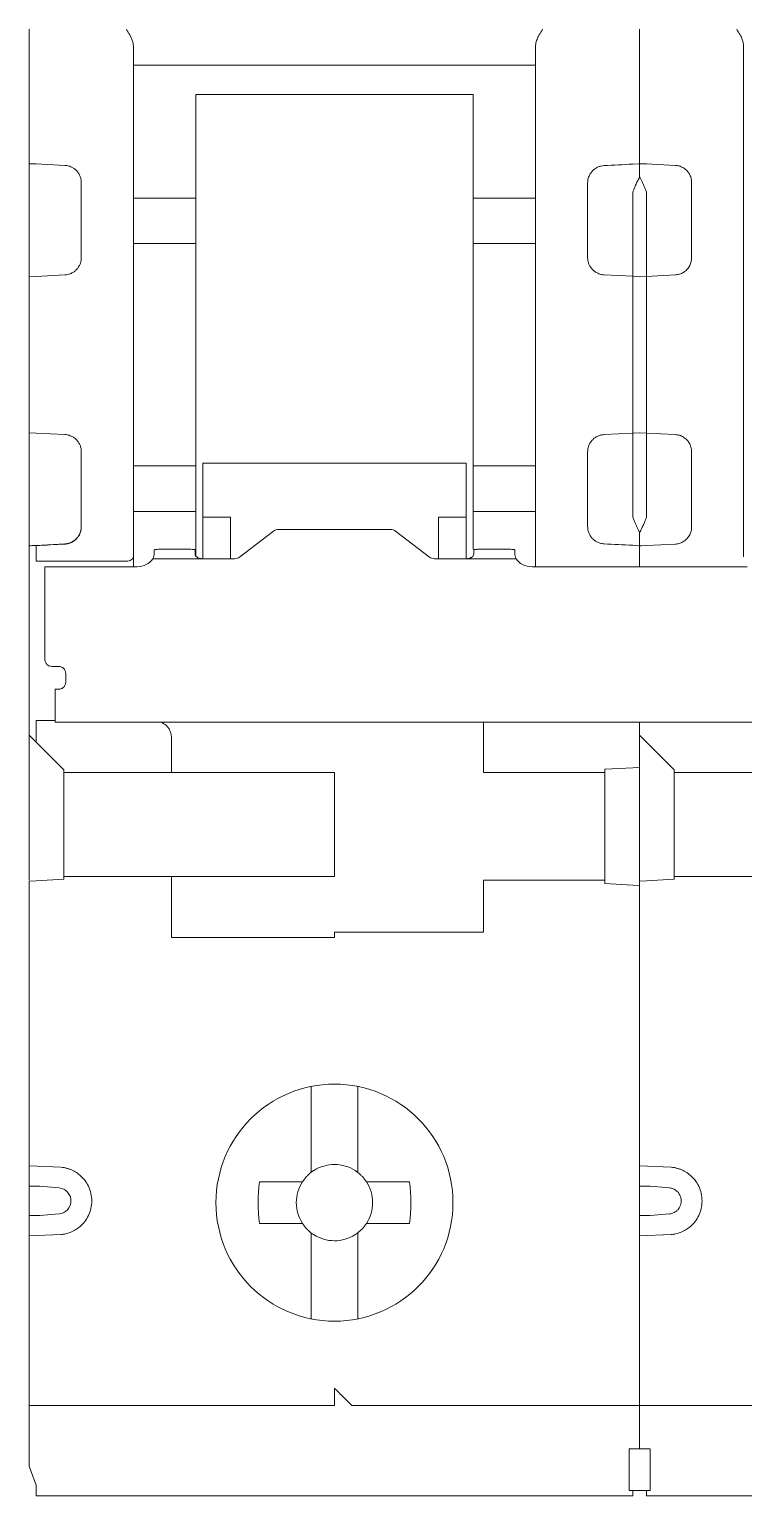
# Model space of a CAD drawing. Header units: millimetres. Extents: x 4137 to 6698, y 1400 to 3585.
# Drawn here: x 4812.01 to 4832.61, y 2550.88 to 2593.16 of the extents above; entities that cross this region are included whole.
import ezdxf

# ---------------------------------------------------------------- set-up
doc = ezdxf.new("R2010")
doc.units = ezdxf.units.MM
doc.layers.add('000-PI-Oprema', color=30, linetype='Continuous', lineweight=5)

msp = doc.modelspace()

# ---------------------------------------------------------------- linework, layer by layer
at = {"layer": '000-PI-Oprema', "color": 0, "lineweight": 0}
for p, q in [((4829.609, 2593.161), (4829.609, 2591.919)), ((4815.009, 2592.13), (4826.609, 2592.13)), ((4829.609, 2591.919), (4829.609, 2589.286)), ((4816.809, 2591.284), (4824.809, 2591.284)), ((4812.055, 2589.285), (4812.027, 2589.286)), ((4812.209, 2589.28), (4812.055, 2589.285)), ((4813.036, 2589.239), (4812.209, 2589.282)), ((4812.209, 2589.28), (4812.209, 2589.282)), ((4813.036, 2589.233), (4813.036, 2589.239)), ((4829.409, 2589.275), (4829.59, 2589.284)), ((4829.655, 2589.285), (4829.627, 2589.286)), ((4829.809, 2589.28), (4829.655, 2589.285)), ((4830.636, 2589.239), (4829.809, 2589.282)), ((4830.636, 2589.239), (4830.636, 2589.233)), ((4812.009, 2586.026), (4812.009, 2588.903)), ((4815.009, 2588.295), (4816.809, 2588.295)), ((4826.609, 2588.295), (4824.809, 2588.295)), ((4829.409, 2588.466), (4829.409, 2586.039)), ((4829.809, 2586.037), (4829.809, 2588.468)), ((4815.009, 2586.984), (4816.809, 2586.984)), ((4824.809, 2586.984), (4826.609, 2586.984)), ((4812.009, 2586.026), (4812.209, 2586.037)), ((4812.209, 2586.037), (4813.036, 2586.08)), ((4829.409, 2586.039), (4828.583, 2586.082)), ((4829.409, 2586.039), (4829.609, 2586.028)), ((4829.809, 2586.037), (4829.609, 2586.026)), ((4830.636, 2586.08), (4829.809, 2586.037)), ((4812.209, 2581.52), (4812.009, 2581.53)), ((4812.009, 2580.478), (4812.009, 2581.53)), ((4813.036, 2581.476), (4812.209, 2581.52)), ((4828.583, 2581.475), (4829.409, 2581.518)), ((4829.609, 2581.528), (4829.409, 2581.518)), ((4829.409, 2581.518), (4829.409, 2579.09)), ((4829.609, 2581.53), (4829.809, 2581.52)), ((4829.809, 2581.52), (4830.636, 2581.476)), ((4829.809, 2579.088), (4829.809, 2581.52)), ((4815.009, 2580.572), (4816.809, 2580.572)), ((4817.009, 2580.649), (4817.009, 2579.098)), ((4824.609, 2580.649), (4817.009, 2580.649)), ((4824.609, 2579.098), (4824.609, 2580.649)), ((4826.609, 2580.572), (4824.809, 2580.572)), ((4816.809, 2579.261), (4815.009, 2579.261)), ((4816.809, 2577.978), (4816.809, 2579.261)), ((4824.809, 2578.171), (4824.809, 2579.261)), ((4824.809, 2579.261), (4826.609, 2579.261)), ((4817.809, 2579.098), (4817.009, 2579.098)), ((4817.009, 2577.896), (4817.009, 2579.098)), ((4817.809, 2577.896), (4817.809, 2579.098)), ((4824.609, 2579.098), (4823.809, 2579.098)), ((4823.809, 2577.896), (4823.809, 2579.098)), ((4824.609, 2579.098), (4824.609, 2577.896)), ((4818.068, 2577.941), (4819.051, 2578.694)), ((4819.192, 2578.739), (4822.427, 2578.739)), ((4822.568, 2578.694), (4823.551, 2577.941)), ((4812.027, 2578.27), (4813.036, 2578.323)), ((4812.209, 2578.274), (4812.209, 2578.276)), ((4813.036, 2578.317), (4813.036, 2578.323)), ((4815.609, 2578.073), (4815.609, 2578.151)), ((4816.592, 2578.169), (4815.809, 2578.169)), ((4816.792, 2578.151), (4816.792, 2578.073)), ((4824.826, 2578.151), (4824.826, 2578.073)), ((4825.81, 2578.169), (4825.026, 2578.169)), ((4826.01, 2578.151), (4826.01, 2578.073)), ((4826.609, 2577.678), (4826.609, 2578.101)), ((4829.59, 2578.272), (4829.409, 2578.282)), ((4829.609, 2578.271), (4829.609, 2577.666)), ((4829.655, 2578.271), (4829.809, 2578.276)), ((4829.809, 2578.274), (4830.636, 2578.317)), ((4829.809, 2578.276), (4829.809, 2578.274)), ((4814.809, 2577.826), (4812.209, 2577.826)), ((4812.459, 2577.054), (4812.459, 2577.666)), ((4812.459, 2577.666), (4815.109, 2577.666)), ((4815.009, 2577.949), (4815.009, 2577.666)), ((4816.992, 2577.896), (4815.567, 2577.896)), ((4816.992, 2577.896), (4817.927, 2577.896)), ((4823.692, 2577.896), (4824.626, 2577.896)), ((4826.051, 2577.896), (4824.626, 2577.896)), ((4826.51, 2577.666), (4832.709, 2577.666)), ((4812.459, 2576.397), (4812.459, 2574.988)), ((4812.859, 2574.789), (4812.659, 2574.789)), ((4812.009, 2574.078), (4812.009, 2574.395)), ((4813.059, 2574.34), (4813.059, 2574.589)), ((4812.009, 2572.804), (4812.009, 2574.078)), ((4812.759, 2574.135), (4812.859, 2574.135)), ((4812.759, 2574.091), (4812.759, 2574.135)), ((4812.759, 2574.091), (4812.759, 2574.002)), ((4812.759, 2573.228), (4812.209, 2573.228)), ((4812.759, 2573.18), (4816.859, 2573.18)), ((4816.859, 2573.181), (4842.359, 2573.181)), ((4825.109, 2571.728), (4825.109, 2573.181)), ((4829.609, 2573.181), (4829.609, 2572.804)), ((4812.009, 2568.628), (4812.009, 2572.804)), ((4812.009, 2572.804), (4812.209, 2572.604)), ((4812.209, 2572.604), (4812.209, 2572.728)), ((4812.209, 2572.604), (4813.009, 2571.804)), ((4816.109, 2571.728), (4816.109, 2572.728)), ((4829.609, 2572.804), (4829.809, 2572.604)), ((4829.609, 2571.881), (4829.609, 2572.804)), ((4829.809, 2572.604), (4830.609, 2571.804)), ((4813.009, 2571.804), (4813.009, 2571.728)), ((4816.109, 2571.728), (4813.009, 2571.728)), ((4813.009, 2571.728), (4813.009, 2568.728)), ((4816.109, 2571.728), (4816.509, 2571.728)), ((4816.509, 2571.728), (4820.809, 2571.728)), ((4820.809, 2571.728), (4820.809, 2568.728)), ((4825.509, 2571.728), (4825.109, 2571.728)), ((4825.509, 2571.728), (4828.609, 2571.728)), ((4828.609, 2571.828), (4829.409, 2571.87)), ((4828.609, 2571.828), (4828.609, 2571.728)), ((4828.609, 2571.728), (4828.609, 2568.628)), ((4829.609, 2571.881), (4829.409, 2571.87)), ((4829.609, 2571.881), (4829.609, 2568.628)), ((4830.609, 2571.804), (4830.609, 2571.728)), ((4830.609, 2571.728), (4833.709, 2571.728)), ((4830.609, 2571.728), (4830.609, 2568.728)), ((4812.009, 2569.628), (4812.004, 2569.633)), ((4813.009, 2568.728), (4813.009, 2568.652)), ((4816.109, 2568.728), (4813.009, 2568.728)), ((4816.109, 2566.978), (4816.109, 2568.728)), ((4816.109, 2568.728), (4816.509, 2568.728)), ((4820.809, 2568.728), (4816.509, 2568.728)), ((4830.609, 2568.728), (4830.609, 2568.652)), ((4833.709, 2568.728), (4830.609, 2568.728)), ((4812.009, 2568.6), (4812.209, 2568.61)), ((4812.009, 2568.6), (4812.009, 2560.705)), ((4813.009, 2568.652), (4812.209, 2568.61)), ((4825.509, 2568.628), (4825.109, 2568.628)), ((4825.109, 2568.628), (4825.109, 2567.128)), ((4828.609, 2568.628), (4825.509, 2568.628)), ((4828.609, 2568.528), (4828.609, 2568.628)), ((4829.409, 2568.486), (4828.609, 2568.528)), ((4829.409, 2568.486), (4829.609, 2568.476)), ((4829.609, 2568.6), (4829.609, 2568.628)), ((4829.609, 2568.6), (4829.809, 2568.61)), ((4829.609, 2568.6), (4829.609, 2568.476)), ((4829.609, 2560.705), (4829.609, 2568.476)), ((4830.609, 2568.652), (4829.809, 2568.61)), ((4820.809, 2567.128), (4820.809, 2566.978)), ((4825.109, 2567.128), (4820.809, 2567.128)), ((4820.809, 2566.978), (4816.109, 2566.978)), ((4812.004, 2564.623), (4812.009, 2564.628)), ((4820.134, 2562.667), (4820.134, 2562.604)), ((4820.134, 2562.604), (4820.134, 2560.484)), ((4821.484, 2562.604), (4821.484, 2562.667)), ((4821.484, 2560.484), (4821.484, 2562.604)), ((4812.009, 2560.531), (4812.009, 2560.704)), ((4829.609, 2560.705), (4829.609, 2558.052)), ((4812.919, 2560.349), (4812.009, 2560.388)), ((4820.134, 2560.484), (4820.134, 2560.197)), ((4821.484, 2560.484), (4821.484, 2560.197)), ((4830.519, 2560.349), (4829.609, 2560.388)), ((4818.646, 2559.928), (4819.503, 2559.928)), ((4822.973, 2559.928), (4822.115, 2559.928)), ((4812.009, 2558.956), (4812.009, 2559.801)), ((4812.309, 2559.801), (4812.867, 2559.752)), ((4829.909, 2559.801), (4830.467, 2559.752)), ((4812.867, 2559.005), (4812.309, 2558.956)), ((4829.909, 2558.956), (4830.467, 2559.005)), ((4819.503, 2558.728), (4818.646, 2558.728)), ((4822.973, 2558.728), (4822.115, 2558.728)), ((4812.009, 2558.369), (4812.919, 2558.407)), ((4820.134, 2558.46), (4820.134, 2558.172)), ((4820.134, 2558.172), (4820.134, 2556.052)), ((4821.484, 2558.46), (4821.484, 2558.172)), ((4821.484, 2556.052), (4821.484, 2558.172)), ((4829.609, 2558.369), (4830.519, 2558.407)), ((4812.009, 2558.052), (4812.009, 2558.106)), ((4812.009, 2558.052), (4812.009, 2554.328)), ((4829.609, 2554.328), (4829.609, 2558.052)), ((4820.134, 2556.052), (4820.134, 2555.977)), ((4821.484, 2555.977), (4821.484, 2556.052)), ((4812.009, 2554.328), (4812.009, 2551.728)), ((4829.609, 2554.328), (4829.609, 2552.228)), ((4812.009, 2553.478), (4820.809, 2553.478)), ((4829.609, 2553.478), (4821.309, 2553.478)), ((4838.409, 2553.478), (4829.609, 2553.478)), ((4829.909, 2552.228), (4829.309, 2552.228)), ((4812.009, 2551.728), (4812.209, 2551.179)), ((4829.409, 2551.028), (4829.309, 2551.028)), ((4829.809, 2551.028), (4829.409, 2551.028)), ((4829.909, 2551.028), (4829.809, 2551.028)), ((4817.009, 2550.878), (4812.209, 2550.878)), ((4824.629, 2550.878), (4817.009, 2550.878)), ((4829.409, 2550.878), (4824.629, 2550.878)), ((4834.609, 2550.878), (4829.809, 2550.878))]:
    msp.add_line(p, q, dxfattribs=at)
at = {"layer": '000-PI-Oprema', "color": 0, "lineweight": 0, "flags": 128}
msp.add_lwpolyline([(4815.009, 2577.949), (4815.006, 2577.925), (4814.994, 2577.902), (4814.976, 2577.881), (4814.951, 2577.862), (4814.921, 2577.847), (4814.886, 2577.836), (4814.848, 2577.829), (4814.809, 2577.826)], dxfattribs=at)
at = {"layer": '000-PI-Oprema', "color": 0, "lineweight": 0}
msp.add_circle((4820.809, 2559.328), 3.418, dxfattribs=at)
for start, end in [(123.0557, 133.0681), (46.9319, 56.9443), (136.9319, 146.9443), (135, 136.9319), (133.0681, 135), (33.0557, 43.0681), (213.0557, 223.0681), (223.0681, 225), (225, 226.9319), (315, 316.9319), (316.9319, 326.9443), (226.9319, 236.9443), (303.0557, 313.0681)]:
    msp.add_arc((4820.809, 2559.328), 1.1, start, end, dxfattribs=at)
for points, knots in [([(4812.009, 2591.919), (4812.009, 2591.933), (4812.009, 2591.959), (4812.009, 2592.006), (4812.009, 2592.059), (4812.009, 2592.139), (4812.009, 2592.254), (4812.009, 2592.414), (4812.009, 2592.59), (4812.009, 2592.777), (4812.009, 2592.968), (4812.009, 2593.097), (4812.009, 2593.161)], [0, 0, 0, 0, 0.061391, 0.122427, 0.18342, 0.24468, 0.372209, 0.500076, 0.627605, 0.755472, 0.877481, 1, 1, 1, 1]), ([(4814.809, 2593.161), (4814.843, 2593.108), (4814.89, 2593.034), (4814.941, 2592.935), (4814.975, 2592.857), (4815.003, 2592.77), (4815.007, 2592.703), (4815.009, 2592.671)], [0, 0, 0, 0, 0.350015, 0.493309, 0.624855, 0.821183, 1, 1, 1, 1]), ([(4826.609, 2592.671), (4826.61, 2592.692), (4826.612, 2592.736), (4826.627, 2592.802), (4826.649, 2592.868), (4826.678, 2592.935), (4826.729, 2593.034), (4826.776, 2593.109), (4826.809, 2593.161)], [0, 0, 0, 0, 0.117446, 0.242847, 0.378002, 0.506391, 0.652474, 1, 1, 1, 1]), ([(4832.409, 2593.161), (4832.443, 2593.108), (4832.49, 2593.034), (4832.542, 2592.934), (4832.575, 2592.857), (4832.603, 2592.77), (4832.607, 2592.703), (4832.609, 2592.671)], [0, 0, 0, 0, 0.350596, 0.493868, 0.625405, 0.821427, 1, 1, 1, 1]), ([(4815.009, 2592.517), (4815.009, 2592.477), (4815.009, 2592.396), (4815.009, 2592.265), (4815.009, 2592.125), (4815.009, 2591.977), (4815.009, 2591.821), (4815.009, 2591.657), (4815.009, 2591.485), (4815.009, 2591.244), (4815.009, 2590.925), (4815.009, 2590.514), (4815.009, 2590.077), (4815.009, 2589.764), (4815.009, 2589.607)], [0, 0, 0, 0, 0.062736, 0.125281, 0.187695, 0.250043, 0.312387, 0.374792, 0.437318, 0.500031, 0.625212, 0.749931, 0.874692, 1, 1, 1, 1]), ([(4826.609, 2592.517), (4826.609, 2592.527), (4826.609, 2592.546), (4826.609, 2592.582), (4826.609, 2592.623), (4826.609, 2592.655), (4826.609, 2592.671)], [0, 0, 0, 0, 0.251193, 0.5, 0.748807, 1, 1, 1, 1]), ([(4826.609, 2589.455), (4826.609, 2589.539), (4826.609, 2589.705), (4826.609, 2589.947), (4826.609, 2590.181), (4826.609, 2590.409), (4826.609, 2590.629), (4826.609, 2590.842), (4826.609, 2591.047), (4826.609, 2591.311), (4826.609, 2591.621), (4826.609, 2591.957), (4826.609, 2592.26), (4826.609, 2592.431), (4826.609, 2592.517)], [0, 0, 0, 0, 0.062754, 0.125301, 0.187708, 0.250043, 0.312375, 0.374772, 0.437302, 0.500033, 0.625237, 0.749935, 0.874674, 1, 1, 1, 1]), ([(4832.609, 2592.671), (4832.609, 2592.655), (4832.609, 2592.623), (4832.609, 2592.582), (4832.609, 2592.546), (4832.609, 2592.527), (4832.609, 2592.517)], [0, 0, 0, 0, 0.251193, 0.5, 0.748807, 1, 1, 1, 1]), ([(4832.609, 2592.517), (4832.609, 2592.477), (4832.609, 2592.396), (4832.609, 2592.265), (4832.609, 2592.125), (4832.609, 2591.977), (4832.609, 2591.821), (4832.609, 2591.657), (4832.609, 2591.485), (4832.609, 2591.244), (4832.609, 2590.925), (4832.609, 2590.514), (4832.609, 2590.077), (4832.609, 2589.764), (4832.609, 2589.607)], [0, 0, 0, 0, 0.062736, 0.125281, 0.187695, 0.250043, 0.312387, 0.374792, 0.437318, 0.500031, 0.625212, 0.749931, 0.874692, 1, 1, 1, 1]), ([(4812.009, 2589.286), (4812.009, 2589.357), (4812.009, 2589.499), (4812.009, 2589.706), (4812.009, 2589.907), (4812.009, 2590.102), (4812.009, 2590.29), (4812.009, 2590.473), (4812.009, 2590.649), (4812.009, 2590.876), (4812.009, 2591.142), (4812.009, 2591.432), (4812.009, 2591.695), (4812.009, 2591.844), (4812.009, 2591.919)], [0, 0, 0, 0, 0.062728, 0.125271, 0.18769, 0.250045, 0.312396, 0.374804, 0.437328, 0.500029, 0.625194, 0.749922, 0.874696, 1, 1, 1, 1]), ([(4816.809, 2591.284), (4816.809, 2591.243), (4816.809, 2591.16), (4816.809, 2591.042), (4816.809, 2590.929), (4816.809, 2590.786), (4816.809, 2590.62), (4816.809, 2590.513), (4816.809, 2590.459)], [0, 0, 0, 0, 0.125424, 0.250193, 0.374902, 0.500146, 0.749703, 1, 1, 1, 1]), ([(4824.809, 2590.459), (4824.809, 2590.486), (4824.809, 2590.538), (4824.809, 2590.626), (4824.809, 2590.72), (4824.809, 2590.855), (4824.809, 2591.039), (4824.809, 2591.202), (4824.809, 2591.284)], [0, 0, 0, 0, 0.125424, 0.250193, 0.374902, 0.500146, 0.749703, 1, 1, 1, 1]), ([(4824.809, 2588.295), (4824.809, 2588.366), (4824.809, 2588.508), (4824.809, 2588.714), (4824.809, 2588.915), (4824.809, 2589.111), (4824.809, 2589.301), (4824.809, 2589.547), (4824.809, 2589.839), (4824.809, 2590.166), (4824.809, 2590.362), (4824.809, 2590.459)], [0, 0, 0, 0, 0.083508, 0.166833, 0.25006, 0.333277, 0.416572, 0.500032, 0.666688, 0.83311, 1, 1, 1, 1]), ([(4815.009, 2589.607), (4815.009, 2589.543), (4815.009, 2589.416), (4815.009, 2589.217), (4815.009, 2589.014), (4815.009, 2588.807), (4815.009, 2588.595), (4815.009, 2588.378), (4815.009, 2588.156), (4815.009, 2588.005), (4815.009, 2587.93)], [0, 0, 0, 0, 0.12575, 0.250858, 0.375537, 0.5, 0.624463, 0.749142, 0.87425, 1, 1, 1, 1]), ([(4826.609, 2588.062), (4826.609, 2588.133), (4826.609, 2588.275), (4826.609, 2588.483), (4826.609, 2588.687), (4826.609, 2588.886), (4826.609, 2589.081), (4826.609, 2589.271), (4826.609, 2589.394), (4826.609, 2589.455)], [0, 0, 0, 0, 0.143512, 0.28637, 0.428834, 0.571166, 0.71363, 0.856488, 1, 1, 1, 1]), ([(4832.609, 2589.607), (4832.609, 2589.543), (4832.609, 2589.416), (4832.609, 2589.217), (4832.609, 2589.014), (4832.609, 2588.807), (4832.609, 2588.595), (4832.609, 2588.378), (4832.609, 2588.156), (4832.609, 2588.005), (4832.609, 2587.93)], [0, 0, 0, 0, 0.12575, 0.250858, 0.375537, 0.5, 0.624463, 0.749142, 0.87425, 1, 1, 1, 1]), ([(4813.036, 2589.239), (4813.055, 2589.237), (4813.094, 2589.234), (4813.151, 2589.221), (4813.216, 2589.197), (4813.289, 2589.158), (4813.362, 2589.099), (4813.425, 2589.025), (4813.472, 2588.938), (4813.504, 2588.842), (4813.507, 2588.775), (4813.509, 2588.741)], [0, 0, 0, 0, 0.071618, 0.143308, 0.216363, 0.334035, 0.455285, 0.587191, 0.721903, 0.860899, 1, 1, 1, 1]), ([(4828.109, 2588.732), (4828.11, 2588.755), (4828.112, 2588.8), (4828.126, 2588.866), (4828.152, 2588.94), (4828.195, 2589.018), (4828.258, 2589.092), (4828.331, 2589.151), (4828.412, 2589.194), (4828.496, 2589.223), (4828.554, 2589.229), (4828.583, 2589.231)], [0, 0, 0, 0, 0.093221, 0.185813, 0.279137, 0.41434, 0.546905, 0.668022, 0.785627, 0.893606, 1, 1, 1, 1]), ([(4831.109, 2588.741), (4831.109, 2588.764), (4831.107, 2588.809), (4831.093, 2588.875), (4831.067, 2588.948), (4831.025, 2589.025), (4830.955, 2589.107), (4830.863, 2589.176), (4830.751, 2589.225), (4830.673, 2589.234), (4830.636, 2589.239)], [0, 0, 0, 0, 0.092601, 0.18543, 0.278489, 0.413813, 0.545287, 0.709927, 0.860804, 1, 1, 1, 1]), ([(4829.409, 2588.466), (4829.422, 2588.498), (4829.449, 2588.567), (4829.495, 2588.673), (4829.549, 2588.789), (4829.589, 2588.863), (4829.609, 2588.902)], [0, 0, 0, 0, 0.193415, 0.424448, 0.693252, 1, 1, 1, 1]), ([(4829.809, 2588.468), (4829.797, 2588.5), (4829.772, 2588.563), (4829.733, 2588.654), (4829.693, 2588.741), (4829.651, 2588.825), (4829.624, 2588.877), (4829.609, 2588.903)], [0, 0, 0, 0, 0.194202, 0.390464, 0.589612, 0.792498, 1, 1, 1, 1]), ([(4816.809, 2588.295), (4816.809, 2588.246), (4816.809, 2588.148), (4816.809, 2587.932), (4816.809, 2587.693), (4816.809, 2587.448), (4816.809, 2587.227), (4816.809, 2587.063), (4816.809, 2587.007), (4816.809, 2586.984)], [0, 0, 0, 0, 0.150243, 0.300485, 0.450729, 0.600973, 0.751216, 0.901461, 1, 1, 1, 1]), ([(4824.809, 2588.295), (4824.809, 2588.246), (4824.809, 2588.148), (4824.809, 2587.932), (4824.809, 2587.693), (4824.809, 2587.448), (4824.809, 2587.227), (4824.809, 2587.063), (4824.809, 2587.007), (4824.809, 2586.984)], [0, 0, 0, 0, 0.150243, 0.300485, 0.450729, 0.600973, 0.751216, 0.901461, 1, 1, 1, 1]), ([(4813.509, 2586.579), (4813.509, 2586.699), (4813.509, 2586.938), (4813.509, 2587.293), (4813.509, 2587.646), (4813.509, 2587.878), (4813.509, 2587.994)], [0, 0, 0, 0, 0.2501, 0.5, 0.7499, 1, 1, 1, 1]), ([(4815.009, 2587.93), (4815.009, 2587.819), (4815.009, 2587.597), (4815.009, 2587.262), (4815.009, 2586.924), (4815.009, 2586.584), (4815.009, 2586.242), (4815.009, 2585.663), (4815.009, 2584.842), (4815.009, 2583.778), (4815.009, 2582.714), (4815.009, 2581.778), (4815.009, 2580.972), (4815.009, 2580.293), (4815.009, 2579.849), (4815.009, 2579.627)], [0, 0, 0, 0, 0.041447, 0.082829, 0.124176, 0.16552, 0.206891, 0.248321, 0.374134, 0.500011, 0.625824, 0.751702, 0.834467, 0.91715, 1, 1, 1, 1]), ([(4826.609, 2579.495), (4826.609, 2579.609), (4826.609, 2579.836), (4826.609, 2580.182), (4826.609, 2580.53), (4826.609, 2580.88), (4826.609, 2581.233), (4826.609, 2581.83), (4826.609, 2582.678), (4826.609, 2583.778), (4826.609, 2584.878), (4826.609, 2585.845), (4826.609, 2586.677), (4826.609, 2587.377), (4826.609, 2587.833), (4826.609, 2588.062)], [0, 0, 0, 0, 0.041431, 0.082793, 0.124119, 0.165441, 0.206793, 0.248207, 0.374079, 0.500012, 0.625883, 0.751817, 0.834548, 0.917188, 1, 1, 1, 1]), ([(4832.609, 2587.93), (4832.609, 2587.819), (4832.609, 2587.597), (4832.609, 2587.262), (4832.609, 2586.924), (4832.609, 2586.584), (4832.609, 2586.242), (4832.609, 2585.663), (4832.609, 2584.842), (4832.609, 2583.778), (4832.609, 2582.714), (4832.609, 2581.778), (4832.609, 2580.972), (4832.609, 2580.293), (4832.609, 2579.849), (4832.609, 2579.627)], [0, 0, 0, 0, 0.041447, 0.082829, 0.124176, 0.16552, 0.206891, 0.248321, 0.374134, 0.500011, 0.625824, 0.751702, 0.834467, 0.91715, 1, 1, 1, 1]), ([(4816.809, 2586.984), (4816.809, 2586.901), (4816.809, 2586.734), (4816.809, 2586.479), (4816.809, 2586.222), (4816.809, 2585.962), (4816.809, 2585.699), (4816.809, 2585.251), (4816.809, 2584.612), (4816.809, 2583.778), (4816.809, 2582.945), (4816.809, 2582.215), (4816.809, 2581.594), (4816.809, 2581.075), (4816.809, 2580.74), (4816.809, 2580.572)], [0, 0, 0, 0, 0.041319, 0.082538, 0.123706, 0.164869, 0.206076, 0.247373, 0.373654, 0.500018, 0.626299, 0.752662, 0.835118, 0.917437, 1, 1, 1, 1]), ([(4824.809, 2586.984), (4824.809, 2585.977), (4824.809, 2584.878), (4824.809, 2582.679), (4824.809, 2581.579), (4824.809, 2580.572)], [0, 0, 0, 0, 0.5, 0.5, 1, 1, 1, 1]), ([(4813.509, 2586.579), (4813.509, 2586.558), (4813.507, 2586.515), (4813.494, 2586.453), (4813.471, 2586.382), (4813.432, 2586.306), (4813.373, 2586.232), (4813.301, 2586.169), (4813.219, 2586.122), (4813.129, 2586.09), (4813.067, 2586.083), (4813.036, 2586.08)], [0, 0, 0, 0, 0.085507, 0.170147, 0.255273, 0.381189, 0.506725, 0.630753, 0.754527, 0.877113, 1, 1, 1, 1]), ([(4828.583, 2586.082), (4828.562, 2586.084), (4828.521, 2586.087), (4828.46, 2586.103), (4828.391, 2586.129), (4828.318, 2586.171), (4828.246, 2586.233), (4828.187, 2586.308), (4828.143, 2586.393), (4828.115, 2586.485), (4828.111, 2586.549), (4828.109, 2586.581)], [0, 0, 0, 0, 0.082209, 0.16366, 0.245689, 0.369303, 0.493372, 0.618767, 0.744744, 0.872104, 1, 1, 1, 1]), ([(4830.636, 2586.08), (4830.656, 2586.082), (4830.697, 2586.085), (4830.758, 2586.101), (4830.816, 2586.123), (4830.872, 2586.152), (4830.924, 2586.189), (4830.983, 2586.243), (4831.045, 2586.325), (4831.098, 2586.442), (4831.106, 2586.532), (4831.109, 2586.579)], [0, 0, 0, 0, 0.080411, 0.161533, 0.243405, 0.326066, 0.409552, 0.493901, 0.642123, 0.810797, 1, 1, 1, 1]), ([(4812.009, 2581.53), (4812.009, 2581.636), (4812.009, 2581.848), (4812.009, 2582.168), (4812.009, 2582.489), (4812.009, 2582.81), (4812.009, 2583.132), (4812.009, 2583.455), (4812.009, 2583.859), (4812.009, 2584.343), (4812.009, 2584.907), (4812.009, 2585.469), (4812.009, 2585.84), (4812.009, 2586.026)], [0, 0, 0, 0, 0.071572, 0.143012, 0.214372, 0.285701, 0.357051, 0.428472, 0.500015, 0.625079, 0.749917, 0.8748, 1, 1, 1, 1]), ([(4829.409, 2586.039), (4829.409, 2585.932), (4829.409, 2585.718), (4829.409, 2585.396), (4829.409, 2585.074), (4829.409, 2584.751), (4829.409, 2584.427), (4829.409, 2584.103), (4829.409, 2583.697), (4829.409, 2583.21), (4829.409, 2582.644), (4829.409, 2582.079), (4829.409, 2581.705), (4829.409, 2581.518)], [0, 0, 0, 0, 0.071556, 0.142997, 0.214365, 0.285706, 0.357065, 0.428486, 0.500013, 0.625062, 0.749916, 0.874816, 1, 1, 1, 1]), ([(4813.036, 2581.476), (4813.057, 2581.474), (4813.098, 2581.471), (4813.159, 2581.455), (4813.228, 2581.429), (4813.301, 2581.387), (4813.373, 2581.325), (4813.432, 2581.25), (4813.476, 2581.165), (4813.504, 2581.073), (4813.508, 2581.009), (4813.509, 2580.977)], [0, 0, 0, 0, 0.082205, 0.163652, 0.245679, 0.369354, 0.493482, 0.618917, 0.744935, 0.872201, 1, 1, 1, 1]), ([(4828.109, 2580.975), (4828.11, 2580.997), (4828.112, 2581.039), (4828.124, 2581.102), (4828.148, 2581.172), (4828.187, 2581.248), (4828.246, 2581.323), (4828.318, 2581.385), (4828.4, 2581.432), (4828.489, 2581.465), (4828.552, 2581.471), (4828.583, 2581.475)], [0, 0, 0, 0, 0.085573, 0.170275, 0.255463, 0.381339, 0.506835, 0.630803, 0.754517, 0.877108, 1, 1, 1, 1]), ([(4831.109, 2580.977), (4831.108, 2581.001), (4831.106, 2581.049), (4831.091, 2581.116), (4831.069, 2581.178), (4831.04, 2581.233), (4831.007, 2581.281), (4830.955, 2581.342), (4830.875, 2581.407), (4830.759, 2581.461), (4830.677, 2581.471), (4830.636, 2581.476)], [0, 0, 0, 0, 0.097376, 0.189595, 0.276665, 0.358598, 0.435408, 0.507112, 0.674555, 0.83875, 1, 1, 1, 1]), ([(4813.509, 2579.562), (4813.509, 2579.678), (4813.509, 2579.911), (4813.509, 2580.263), (4813.509, 2580.619), (4813.509, 2580.857), (4813.509, 2580.977)], [0, 0, 0, 0, 0.2501, 0.5, 0.7499, 1, 1, 1, 1]), ([(4816.809, 2580.572), (4816.809, 2580.55), (4816.809, 2580.494), (4816.809, 2580.329), (4816.809, 2580.109), (4816.809, 2579.863), (4816.809, 2579.624), (4816.809, 2579.408), (4816.809, 2579.31), (4816.809, 2579.261)], [0, 0, 0, 0, 0.098539, 0.248784, 0.399027, 0.54927, 0.699515, 0.849757, 1, 1, 1, 1]), ([(4824.809, 2580.572), (4824.809, 2580.55), (4824.809, 2580.494), (4824.809, 2580.329), (4824.809, 2580.109), (4824.809, 2579.863), (4824.809, 2579.624), (4824.809, 2579.408), (4824.809, 2579.31), (4824.809, 2579.261)], [0, 0, 0, 0, 0.098539, 0.248784, 0.399027, 0.54927, 0.699515, 0.849757, 1, 1, 1, 1]), ([(4812.009, 2578.653), (4812.009, 2578.653), (4812.009, 2578.98), (4812.009, 2579.363), (4812.009, 2579.852), (4812.009, 2580.206), (4812.009, 2580.435), (4812.009, 2580.464), (4812.009, 2580.478)], [0, 0, 0, 0, 0.008736, 0.206989, 0.405242, 0.603494, 0.801747, 1, 1, 1, 1]), ([(4813.509, 2578.815), (4813.509, 2578.876), (4813.509, 2578.997), (4813.509, 2579.183), (4813.509, 2579.371), (4813.509, 2579.498), (4813.509, 2579.562)], [0, 0, 0, 0, 0.25014, 0.5, 0.74986, 1, 1, 1, 1]), ([(4815.009, 2579.627), (4815.009, 2579.551), (4815.009, 2579.4), (4815.009, 2579.179), (4815.009, 2578.962), (4815.009, 2578.749), (4815.009, 2578.542), (4815.009, 2578.339), (4815.009, 2578.141), (4815.009, 2578.013), (4815.009, 2577.949)], [0, 0, 0, 0, 0.12575, 0.250858, 0.375537, 0.5, 0.624463, 0.749142, 0.87425, 1, 1, 1, 1]), ([(4826.609, 2578.101), (4826.609, 2578.162), (4826.609, 2578.285), (4826.609, 2578.475), (4826.609, 2578.67), (4826.609, 2578.869), (4826.609, 2579.073), (4826.609, 2579.281), (4826.609, 2579.423), (4826.609, 2579.495)], [0, 0, 0, 0, 0.143512, 0.28637, 0.428834, 0.571166, 0.71363, 0.856488, 1, 1, 1, 1]), ([(4832.609, 2579.627), (4832.609, 2579.551), (4832.609, 2579.4), (4832.609, 2579.179), (4832.609, 2578.962), (4832.609, 2578.749), (4832.609, 2578.542), (4832.609, 2578.339), (4832.609, 2578.141), (4832.609, 2578.013), (4832.609, 2577.949)], [0, 0, 0, 0, 0.12575, 0.250858, 0.375537, 0.5, 0.624463, 0.749142, 0.87425, 1, 1, 1, 1]), ([(4829.409, 2579.09), (4829.422, 2579.059), (4829.447, 2578.995), (4829.486, 2578.904), (4829.526, 2578.817), (4829.567, 2578.732), (4829.595, 2578.681), (4829.609, 2578.654)], [0, 0, 0, 0, 0.1942, 0.390457, 0.5896, 0.792488, 1, 1, 1, 1]), ([(4829.809, 2579.088), (4829.797, 2579.057), (4829.769, 2578.988), (4829.723, 2578.882), (4829.669, 2578.766), (4829.63, 2578.692), (4829.609, 2578.653)], [0, 0, 0, 0, 0.193384, 0.424408, 0.693222, 1, 1, 1, 1]), ([(4813.036, 2578.323), (4813.077, 2578.325), (4813.124, 2578.333), (4813.223, 2578.367), (4813.276, 2578.394), (4813.376, 2578.476), (4813.422, 2578.531), (4813.49, 2578.665), (4813.509, 2578.743), (4813.509, 2578.822)], [0, 0, 0, 0, 0.25, 0.25, 0.5, 0.5, 0.75, 0.75, 1, 1, 1, 1]), ([(4813.036, 2578.317), (4813.054, 2578.319), (4813.092, 2578.322), (4813.148, 2578.335), (4813.204, 2578.355), (4813.258, 2578.381), (4813.311, 2578.416), (4813.368, 2578.465), (4813.431, 2578.539), (4813.478, 2578.632), (4813.505, 2578.729), (4813.508, 2578.786), (4813.509, 2578.815)], [0, 0, 0, 0, 0.068374, 0.139377, 0.213319, 0.290477, 0.371094, 0.455382, 0.587277, 0.761474, 0.880592, 1, 1, 1, 1]), ([(4828.583, 2578.325), (4828.564, 2578.327), (4828.526, 2578.33), (4828.469, 2578.343), (4828.403, 2578.366), (4828.331, 2578.405), (4828.258, 2578.465), (4828.195, 2578.539), (4828.147, 2578.626), (4828.115, 2578.722), (4828.111, 2578.79), (4828.109, 2578.824)], [0, 0, 0, 0, 0.070996, 0.142095, 0.214573, 0.332083, 0.453298, 0.585758, 0.72107, 0.860537, 1, 1, 1, 1]), ([(4830.636, 2578.317), (4830.654, 2578.319), (4830.692, 2578.322), (4830.748, 2578.335), (4830.804, 2578.355), (4830.858, 2578.381), (4830.911, 2578.416), (4830.968, 2578.465), (4831.031, 2578.539), (4831.078, 2578.632), (4831.105, 2578.729), (4831.108, 2578.786), (4831.109, 2578.815)], [0, 0, 0, 0, 0.068374, 0.139376, 0.213318, 0.290476, 0.371092, 0.45538, 0.587276, 0.76147, 0.88059, 1, 1, 1, 1]), ([(4812.009, 2575.637), (4812.009, 2575.674), (4812.009, 2575.747), (4812.009, 2575.867), (4812.009, 2575.994), (4812.009, 2576.128), (4812.009, 2576.269), (4812.009, 2576.418), (4812.009, 2576.574), (4812.009, 2576.792), (4812.009, 2577.08), (4812.009, 2577.452), (4812.009, 2577.847), (4812.009, 2578.129), (4812.009, 2578.271)], [0, 0, 0, 0, 0.062728, 0.125271, 0.18769, 0.250045, 0.312396, 0.374804, 0.437328, 0.500029, 0.625194, 0.749922, 0.874696, 1, 1, 1, 1]), ([(4812.209, 2578.276), (4812.183, 2578.275), (4812.131, 2578.274), (4812.08, 2578.272), (4812.055, 2578.271)], [0, 0, 0, 0, 0.508632, 1, 1, 1, 1]), ([(4815.609, 2578.023), (4815.609, 2578.014), (4815.608, 2577.997), (4815.6, 2577.966), (4815.587, 2577.932), (4815.574, 2577.908), (4815.567, 2577.896)], [0, 0, 0, 0, 0.256458, 0.506841, 0.753776, 1, 1, 1, 1]), ([(4815.609, 2578.151), (4815.609, 2578.156), (4815.631, 2578.16), (4815.705, 2578.167), (4815.757, 2578.169), (4815.809, 2578.169)], [0, 0, 0, 0, 0.5, 0.5, 1, 1, 1, 1]), ([(4815.609, 2578.023), (4815.609, 2578.031), (4815.609, 2578.048), (4815.609, 2578.065), (4815.609, 2578.07), (4815.609, 2578.073)], [0, 0, 0, 0, 0.334189, 0.665811, 1, 1, 1, 1]), ([(4816.792, 2578.151), (4816.792, 2578.153), (4816.79, 2578.155), (4816.779, 2578.158), (4816.76, 2578.161), (4816.727, 2578.165), (4816.672, 2578.168), (4816.619, 2578.169), (4816.592, 2578.169)], [0, 0, 0, 0, 0.128148, 0.251094, 0.373747, 0.501054, 0.748354, 1, 1, 1, 1]), ([(4816.792, 2578.023), (4816.793, 2578.017), (4816.794, 2578.004), (4816.805, 2577.983), (4816.823, 2577.961), (4816.852, 2577.937), (4816.906, 2577.905), (4816.959, 2577.9), (4816.992, 2577.896)], [0, 0, 0, 0, 0.121269, 0.244591, 0.370821, 0.500756, 0.692101, 1, 1, 1, 1]), ([(4824.626, 2577.896), (4824.641, 2577.897), (4824.668, 2577.898), (4824.705, 2577.907), (4824.733, 2577.918), (4824.754, 2577.93), (4824.785, 2577.95), (4824.819, 2577.984), (4824.824, 2578.01), (4824.826, 2578.023)], [0, 0, 0, 0, 0.138294, 0.257669, 0.358107, 0.439606, 0.502183, 0.756685, 1, 1, 1, 1]), ([(4825.026, 2578.169), (4825.013, 2578.169), (4824.987, 2578.169), (4824.949, 2578.168), (4824.915, 2578.166), (4824.875, 2578.163), (4824.835, 2578.158), (4824.829, 2578.154), (4824.826, 2578.151)], [0, 0, 0, 0, 0.128148, 0.251094, 0.373747, 0.501054, 0.748354, 1, 1, 1, 1]), ([(4826.01, 2578.151), (4826.009, 2578.153), (4826.007, 2578.155), (4825.996, 2578.158), (4825.977, 2578.161), (4825.944, 2578.165), (4825.889, 2578.168), (4825.836, 2578.169), (4825.81, 2578.169)], [0, 0, 0, 0, 0.128148, 0.251094, 0.373747, 0.501054, 0.748354, 1, 1, 1, 1]), ([(4826.01, 2578.073), (4826.01, 2578.07), (4826.01, 2578.065), (4826.01, 2578.048), (4826.01, 2578.031), (4826.01, 2578.023)], [0, 0, 0, 0, 0.334189, 0.665811, 1, 1, 1, 1]), ([(4826.051, 2577.896), (4826.045, 2577.908), (4826.032, 2577.932), (4826.019, 2577.966), (4826.011, 2577.997), (4826.01, 2578.014), (4826.01, 2578.023)], [0, 0, 0, 0, 0.246224, 0.493159, 0.743542, 1, 1, 1, 1]), ([(4815.109, 2577.666), (4815.206, 2577.666), (4815.302, 2577.688), (4815.464, 2577.769), (4815.529, 2577.828), (4815.567, 2577.896)], [0, 0, 0, 0, 0.5, 0.5, 1, 1, 1, 1]), ([(4826.051, 2577.896), (4826.09, 2577.828), (4826.155, 2577.769), (4826.317, 2577.688), (4826.413, 2577.666), (4826.51, 2577.666)], [0, 0, 0, 0, 0.5, 0.5, 1, 1, 1, 1]), ([(4812.009, 2574.395), (4812.009, 2574.427), (4812.009, 2574.492), (4812.009, 2574.588), (4812.009, 2574.682), (4812.009, 2574.81), (4812.009, 2574.966), (4812.009, 2575.142), (4812.009, 2575.302), (4812.009, 2575.439), (4812.009, 2575.554), (4812.009, 2575.609), (4812.009, 2575.637)], [0, 0, 0, 0, 0.061391, 0.122427, 0.18342, 0.24468, 0.372209, 0.500076, 0.627605, 0.755472, 0.877481, 1, 1, 1, 1]), ([(4812.459, 2574.988), (4812.46, 2574.974), (4812.462, 2574.948), (4812.473, 2574.911), (4812.492, 2574.876), (4812.525, 2574.837), (4812.58, 2574.797), (4812.633, 2574.791), (4812.659, 2574.789)], [0, 0, 0, 0, 0.128148, 0.251094, 0.373747, 0.501054, 0.748354, 1, 1, 1, 1]), ([(4813.059, 2574.589), (4813.059, 2574.641), (4813.038, 2574.693), (4812.964, 2574.767), (4812.912, 2574.789), (4812.859, 2574.789)], [0, 0, 0, 0, 0.5, 0.5, 1, 1, 1, 1]), ([(4812.859, 2574.135), (4812.873, 2574.136), (4812.899, 2574.137), (4812.937, 2574.149), (4812.971, 2574.167), (4813.011, 2574.2), (4813.051, 2574.255), (4813.057, 2574.308), (4813.059, 2574.34)], [0, 0, 0, 0, 0.128148, 0.251094, 0.373747, 0.501054, 0.748354, 1, 1, 1, 1]), ([(4812.759, 2573.18), (4812.759, 2573.195), (4812.759, 2573.203), (4812.759, 2573.375), (4812.759, 2573.652), (4812.759, 2573.885), (4812.759, 2574.002)], [0, 0, 0, 0, 0.206145, 0.470763, 0.735381, 1, 1, 1, 1]), ([(4812.209, 2573.228), (4812.209, 2573.228), (4812.209, 2573.174), (4812.209, 2572.989), (4812.209, 2572.859), (4812.209, 2572.728)], [0, 0, 0, 0, 0.5, 0.5, 1, 1, 1, 1]), ([(4815.816, 2573.18), (4815.867, 2573.152), (4815.944, 2573.111), (4816.026, 2573.011), (4816.073, 2572.924), (4816.104, 2572.828), (4816.107, 2572.761), (4816.109, 2572.728)], [0, 0, 0, 0, 0.351287, 0.528122, 0.693874, 0.849103, 1, 1, 1, 1]), ([(4812.009, 2559.801), (4812.009, 2559.918), (4812.009, 2560.152), (4812.009, 2560.43), (4812.009, 2560.528), (4812.009, 2560.566)], [0, 0, 0, 0, 0.378161, 0.755931, 1, 1, 1, 1]), ([(4812.919, 2560.349), (4812.95, 2560.346), (4813.01, 2560.339), (4813.098, 2560.318), (4813.209, 2560.282), (4813.337, 2560.219), (4813.482, 2560.114), (4813.613, 2559.976), (4813.722, 2559.8), (4813.793, 2559.598), (4813.817, 2559.378), (4813.793, 2559.159), (4813.722, 2558.957), (4813.614, 2558.78), (4813.483, 2558.642), (4813.338, 2558.537), (4813.195, 2558.469), (4813.055, 2558.424), (4812.965, 2558.413), (4812.919, 2558.407)], [0, 0, 0, 0, 0.031513, 0.062834, 0.094232, 0.152293, 0.210532, 0.279327, 0.348301, 0.424071, 0.50002, 0.57579, 0.651739, 0.720534, 0.789508, 0.847569, 0.905809, 0.95275, 1, 1, 1, 1]), ([(4821.409, 2560.25), (4821.32, 2560.308), (4821.222, 2560.353), (4821.02, 2560.413), (4820.916, 2560.428), (4820.704, 2560.428), (4820.599, 2560.413), (4820.447, 2560.368), (4820.397, 2560.349), (4820.325, 2560.316), (4820.301, 2560.304), (4820.266, 2560.285), (4820.255, 2560.278), (4820.237, 2560.268), (4820.229, 2560.263), (4820.221, 2560.257), (4820.215, 2560.254), (4820.211, 2560.253), (4820.209, 2560.25)], [0, 0, 0, 0, 0.25, 0.25, 0.5, 0.5, 0.75, 0.75, 0.875, 0.875, 0.9375, 0.9375, 0.96875, 0.96875, 0.984375, 0.992188, 0.992188, 1, 1, 1, 1]), ([(4830.519, 2560.349), (4830.55, 2560.346), (4830.61, 2560.339), (4830.698, 2560.318), (4830.809, 2560.282), (4830.937, 2560.219), (4831.082, 2560.114), (4831.213, 2559.976), (4831.322, 2559.8), (4831.393, 2559.598), (4831.417, 2559.378), (4831.393, 2559.159), (4831.322, 2558.957), (4831.214, 2558.78), (4831.083, 2558.642), (4830.938, 2558.537), (4830.795, 2558.469), (4830.655, 2558.424), (4830.565, 2558.413), (4830.519, 2558.407)], [0, 0, 0, 0, 0.031513, 0.062834, 0.094232, 0.152293, 0.210532, 0.279327, 0.348301, 0.424071, 0.50002, 0.57579, 0.651739, 0.720534, 0.789508, 0.847569, 0.905809, 0.95275, 1, 1, 1, 1]), ([(4819.503, 2559.928), (4819.571, 2559.928), (4819.695, 2559.928), (4819.827, 2559.928), (4819.887, 2559.928)], [0, 0, 0, 0, 0.540007, 1, 1, 1, 1]), ([(4821.731, 2558.728), (4821.848, 2558.907), (4821.909, 2559.115), (4821.909, 2559.541), (4821.848, 2559.75), (4821.732, 2559.928)], [0, 0, 0, 0, 0.5, 0.5, 1, 1, 1, 1]), ([(4812.009, 2559.801), (4812.009, 2559.801), (4812.039, 2559.801), (4812.156, 2559.801), (4812.239, 2559.801), (4812.309, 2559.801)], [0, 0, 0, 0, 0.5, 0.5, 1, 1, 1, 1]), ([(4812.867, 2559.752), (4812.959, 2559.744), (4813.048, 2559.7), (4813.174, 2559.563), (4813.209, 2559.471), (4813.209, 2559.285), (4813.174, 2559.193), (4813.048, 2559.056), (4812.959, 2559.013), (4812.867, 2559.005)], [0, 0, 0, 0, 0.25, 0.25, 0.5, 0.5, 0.75, 0.75, 1, 1, 1, 1]), ([(4829.609, 2559.801), (4829.609, 2559.801), (4829.639, 2559.801), (4829.756, 2559.801), (4829.839, 2559.801), (4829.909, 2559.801)], [0, 0, 0, 0, 0.5, 0.5, 1, 1, 1, 1]), ([(4830.467, 2559.005), (4830.487, 2559.007), (4830.526, 2559.012), (4830.581, 2559.031), (4830.633, 2559.058), (4830.685, 2559.096), (4830.734, 2559.148), (4830.79, 2559.24), (4830.822, 2559.378), (4830.79, 2559.517), (4830.734, 2559.608), (4830.672, 2559.673), (4830.583, 2559.732), (4830.506, 2559.745), (4830.467, 2559.752)], [0, 0, 0, 0, 0.053559, 0.105722, 0.157796, 0.211095, 0.279916, 0.349203, 0.500308, 0.651412, 0.720233, 0.789521, 0.894347, 1, 1, 1, 1]), ([(4812.009, 2558.106), (4812.009, 2558.11), (4812.009, 2558.134), (4812.009, 2558.308), (4812.009, 2558.6), (4812.009, 2558.837), (4812.009, 2558.956)], [0, 0, 0, 0, 0.06983, 0.379482, 0.689581, 1, 1, 1, 1]), ([(4812.009, 2558.956), (4812.009, 2558.956), (4812.042, 2558.956), (4812.153, 2558.956), (4812.231, 2558.956), (4812.309, 2558.956)], [0, 0, 0, 0, 0.5, 0.5, 1, 1, 1, 1]), ([(4819.503, 2558.728), (4819.571, 2558.728), (4819.695, 2558.728), (4819.827, 2558.728), (4819.887, 2558.728)], [0, 0, 0, 0, 0.54278, 1, 1, 1, 1]), ([(4829.609, 2558.956), (4829.609, 2558.956), (4829.642, 2558.956), (4829.753, 2558.956), (4829.831, 2558.956), (4829.909, 2558.956)], [0, 0, 0, 0, 0.5, 0.5, 1, 1, 1, 1]), ([(4820.209, 2558.406), (4820.387, 2558.29), (4820.595, 2558.229), (4821.02, 2558.228), (4821.231, 2558.29), (4821.409, 2558.406)], [0, 0, 0, 0, 0.5, 0.5, 1, 1, 1, 1]), ([(4820.809, 2553.978), (4820.809, 2553.957), (4820.809, 2553.915), (4820.809, 2553.853), (4820.809, 2553.781), (4820.809, 2553.702), (4820.809, 2553.623), (4820.809, 2553.557), (4820.809, 2553.512), (4820.809, 2553.483), (4820.809, 2553.48), (4820.809, 2553.478)], [0, 0, 0, 0, 0.080758, 0.160392, 0.240099, 0.368585, 0.500066, 0.628554, 0.760036, 0.877963, 1, 1, 1, 1]), ([(4821.309, 2553.478), (4821.309, 2553.479), (4821.308, 2553.48), (4821.3, 2553.487), (4821.288, 2553.499), (4821.266, 2553.522), (4821.226, 2553.562), (4821.163, 2553.625), (4821.087, 2553.701), (4821, 2553.787), (4820.907, 2553.881), (4820.842, 2553.945), (4820.809, 2553.978)], [0, 0, 0, 0, 0.051851, 0.10362, 0.156261, 0.210683, 0.323967, 0.445967, 0.575521, 0.712834, 0.854621, 1, 1, 1, 1]), ([(4829.309, 2551.028), (4829.309, 2551.077), (4829.309, 2551.142), (4829.309, 2551.406), (4829.309, 2551.666), (4829.309, 2552.228)], [0.2858647, 0.2858647, 0.2858647, 0.2858647, 0.5, 0.5, 1, 1, 1, 1]), ([(4829.909, 2551.028), (4829.909, 2551.047), (4829.909, 2551.102), (4829.909, 2551.216), (4829.909, 2551.375), (4829.909, 2551.553), (4829.909, 2551.739), (4829.909, 2551.865), (4829.909, 2552.228)], [0.287427, 0.287427, 0.287427, 0.287427, 0.3699948, 0.5001298, 0.629921, 0.7600558, 0.879771, 1, 1, 1, 1]), ([(4812.209, 2550.878), (4812.209, 2550.879), (4812.209, 2550.881), (4812.209, 2550.893), (4812.209, 2550.916), (4812.209, 2550.957), (4812.209, 2551.022), (4812.209, 2551.097), (4812.209, 2551.152), (4812.209, 2551.179)], [0, 0, 0, 0, 0.0807576, 0.160392, 0.2400995, 0.3685854, 0.5000663, 0.6285535, 0.7387531, 0.7387531, 0.7387531, 0.7387531]), ([(4829.409, 2550.878), (4829.409, 2550.887), (4829.409, 2550.904), (4829.409, 2550.972), (4829.409, 2551.027), (4829.409, 2551.028)], [0, 0, 0, 0, 0.494587, 0.989166, 1, 1, 1, 1]), ([(4829.809, 2551.028), (4829.809, 2551.027), (4829.809, 2550.972), (4829.809, 2550.904), (4829.809, 2550.887), (4829.809, 2550.878)], [0, 0, 0, 0, 0.010834, 0.505413, 1, 1, 1, 1])]:
    msp.add_open_spline(points, degree=3, knots=knots, dxfattribs=at)
for points in [[(4815.009, 2592.517), (4815.009, 2592.553), (4815.009, 2592.606), (4815.009, 2592.671)], [(4816.809, 2588.295), (4816.809, 2589.15), (4816.809, 2589.89), (4816.809, 2590.459)], [(4812.027, 2589.286), (4812.021, 2589.286), (4812.015, 2589.286), (4812.009, 2589.286)], [(4812.009, 2589.286), (4812.009, 2589.27), (4812.009, 2589.134), (4812.009, 2588.903)], [(4828.583, 2589.231), (4828.859, 2589.246), (4829.134, 2589.26), (4829.409, 2589.275)], [(4829.59, 2589.284), (4829.596, 2589.284), (4829.603, 2589.284), (4829.609, 2589.284)], [(4829.609, 2589.286), (4829.615, 2589.286), (4829.621, 2589.286), (4829.627, 2589.286)], [(4829.609, 2588.902), (4829.609, 2589.132), (4829.609, 2589.269), (4829.609, 2589.284)], [(4813.509, 2588.741), (4813.509, 2588.5), (4813.509, 2588.25), (4813.509, 2587.994)], [(4828.109, 2588.129), (4828.109, 2588.335), (4828.109, 2588.536), (4828.109, 2588.732)], [(4831.109, 2588.741), (4831.109, 2588.5), (4831.109, 2588.25), (4831.109, 2587.994)], [(4828.109, 2586.581), (4828.109, 2587.105), (4828.109, 2587.623), (4828.109, 2588.129)], [(4831.109, 2587.994), (4831.109, 2587.531), (4831.109, 2587.058), (4831.109, 2586.579)], [(4829.809, 2586.037), (4829.809, 2584.546), (4829.809, 2583.01), (4829.809, 2581.52)], [(4828.109, 2579.428), (4828.109, 2579.934), (4828.109, 2580.451), (4828.109, 2580.975)], [(4831.109, 2580.977), (4831.109, 2580.498), (4831.109, 2580.026), (4831.109, 2579.562)], [(4828.109, 2578.824), (4828.109, 2579.02), (4828.109, 2579.222), (4828.109, 2579.428)], [(4831.109, 2579.562), (4831.109, 2579.306), (4831.109, 2579.057), (4831.109, 2578.815)], [(4812.009, 2578.653), (4812.009, 2578.423), (4812.009, 2578.286), (4812.009, 2578.271)], [(4819.051, 2578.694), (4819.088, 2578.722), (4819.14, 2578.739), (4819.192, 2578.739)], [(4822.427, 2578.739), (4822.479, 2578.739), (4822.531, 2578.722), (4822.568, 2578.694)], [(4829.609, 2578.272), (4829.609, 2578.287), (4829.609, 2578.424), (4829.609, 2578.654)], [(4812.009, 2578.271), (4812.015, 2578.27), (4812.021, 2578.27), (4812.027, 2578.27)], [(4812.055, 2578.271), (4812.046, 2578.271), (4812.036, 2578.27), (4812.027, 2578.27)], [(4813.036, 2578.317), (4812.76, 2578.303), (4812.485, 2578.289), (4812.209, 2578.274)], [(4812.209, 2578.274), (4812.209, 2578.12), (4812.209, 2577.971), (4812.209, 2577.826)], [(4816.792, 2578.023), (4816.792, 2578.05), (4816.792, 2578.067), (4816.792, 2578.073)], [(4824.826, 2578.073), (4824.826, 2578.067), (4824.826, 2578.05), (4824.826, 2578.023)], [(4829.409, 2578.282), (4829.134, 2578.296), (4828.859, 2578.31), (4828.583, 2578.325)], [(4829.609, 2578.272), (4829.603, 2578.272), (4829.596, 2578.272), (4829.59, 2578.272)], [(4829.627, 2578.27), (4829.621, 2578.27), (4829.615, 2578.271), (4829.609, 2578.271)], [(4829.655, 2578.271), (4829.646, 2578.271), (4829.636, 2578.27), (4829.627, 2578.27)], [(4817.927, 2577.896), (4817.979, 2577.896), (4818.031, 2577.913), (4818.068, 2577.941)], [(4823.551, 2577.941), (4823.588, 2577.913), (4823.64, 2577.896), (4823.692, 2577.896)], [(4812.459, 2577.054), (4812.459, 2576.873), (4812.459, 2576.631), (4812.459, 2576.397)], [(4818.646, 2559.928), (4818.597, 2559.53), (4818.597, 2559.127), (4818.646, 2558.728)], [(4819.887, 2559.928), (4819.771, 2559.75), (4819.709, 2559.541), (4819.709, 2559.328)], [(4821.561, 2560.132), (4821.57, 2560.123), (4821.578, 2560.115), (4821.587, 2560.106)], [(4821.587, 2560.106), (4821.596, 2560.097), (4821.605, 2560.088), (4821.613, 2560.079)], [(4822.115, 2559.928), (4821.992, 2559.928), (4821.865, 2559.928), (4821.731, 2559.928)], [(4822.973, 2558.728), (4823.021, 2559.126), (4823.021, 2559.53), (4822.973, 2559.928)], [(4819.709, 2559.328), (4819.709, 2559.117), (4819.772, 2558.905), (4819.887, 2558.728)], [(4821.587, 2558.55), (4821.578, 2558.542), (4821.57, 2558.533), (4821.561, 2558.525)], [(4821.731, 2558.728), (4821.865, 2558.728), (4821.992, 2558.728), (4822.115, 2558.728)]]:
    msp.add_open_spline(points, degree=3, dxfattribs=at)

doc.saveas('drawing.dxf')
